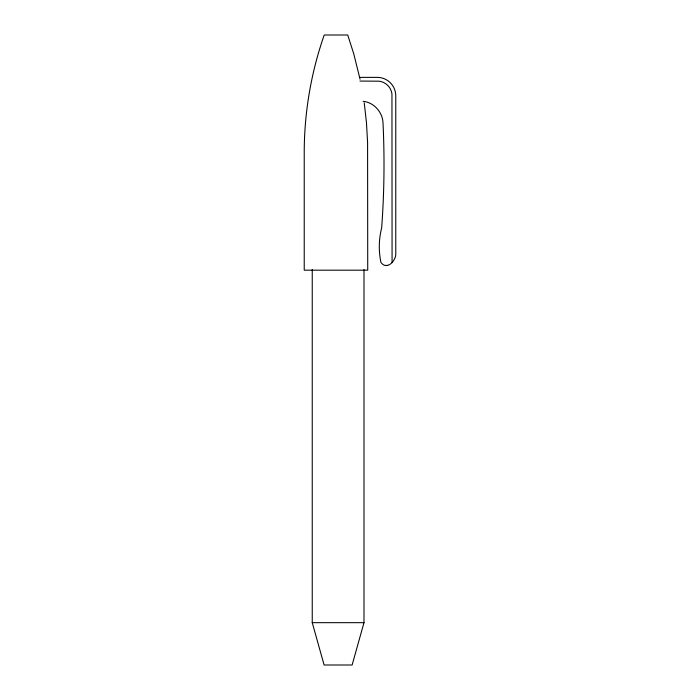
<?xml version="1.0" encoding="UTF-8"?>
<svg xmlns="http://www.w3.org/2000/svg" width="700" height="700" viewBox="0 0 700 700"><rect width="100%" height="100%" fill="white"/><g stroke="black" fill="none" stroke-linecap="round" stroke-linejoin="round"><path stroke-width="1.05" d="M363.991 269.57L363.991 622.668L352.126 665L324.109 665L312.244 622.668L312.244 269.57M363.151 101.343C373.537 102.261 382.191 111.746 382.961 122.036A858.401 858.401 0 0 1 381.658 227.894A76.431 76.431 0 0 0 380.94 262.439C386.61 270.165 394.861 261.949 395.771 254.966L395.771 95.839A18.463 18.463 0 0 0 377.309 77.376L359.931 77.376M359.922 81.06L379.234 81.2A14.77 14.77 0 0 1 391.947 93.914L392.079 262.439M385.411 265.431L387.616 265.431M312.244 622.668L363.991 622.668M360.054 79.223L353.806 54.031L347.743 35L324.223 35C311.036 72.712 304.246 112.639 304.229 152.591L304.229 270.183L367.727 270.183L367.588 142.607L366.467 122.666L364.236 102.821"/></g></svg>
